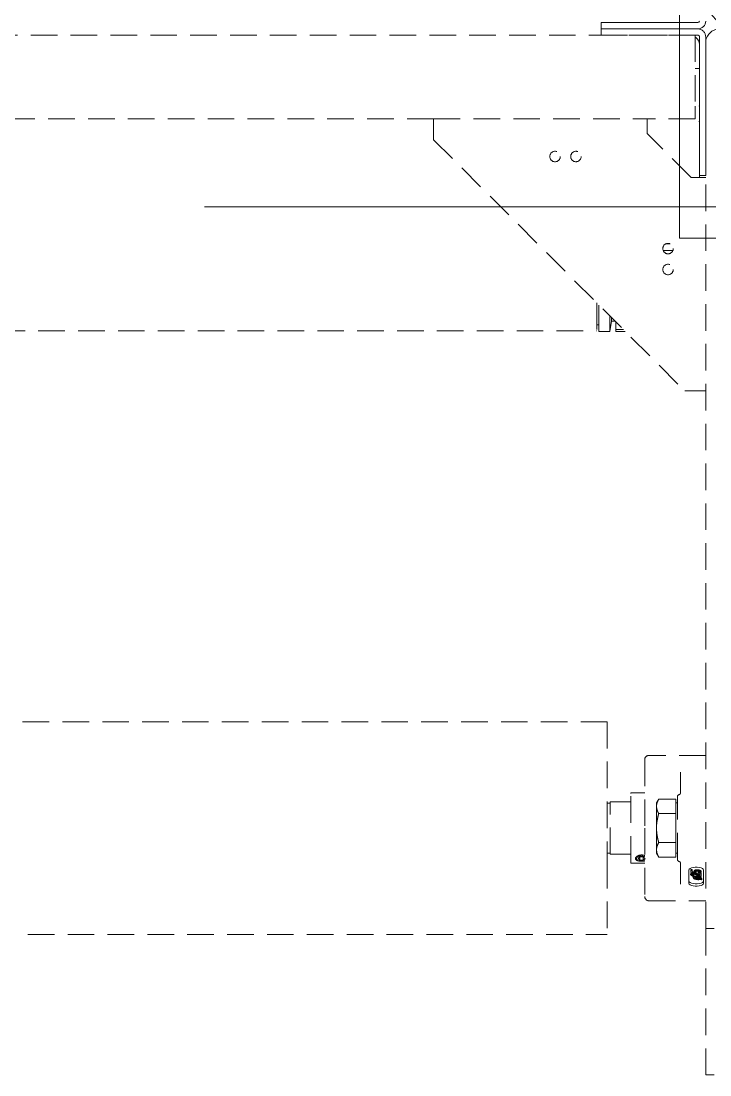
# Model space of a CAD drawing. Header units: millimetres. Extents: x 5227 to 261376, y 53707 to 123566.
# Drawn here: x 77118 to 77447, y 111759 to 112262 of the extents above; entities that cross this region are included whole.
import ezdxf

# ---------------------------------------------------------------- set-up
doc = ezdxf.new("R2010")
doc.units = ezdxf.units.MM
doc.linetypes.add('CENTERX2', pattern=[101.6, 63.5, -12.7, 12.7, -12.7])
doc.linetypes.add('HIDDEN', pattern=[9.525, 6.35, -3.175])
doc.layers.get('0').update_dxf_attribs({"lineweight": 0})
for name, color, linetype, lineweight in [('PV_DIMENTION_SECOND_ROMANS', 7, 'Continuous', 0), ('PV_EXTRA_LINE', 252, 'Continuous', 0), ('PV_STEEL_BOX&PIPE_SECTION', 6, 'Continuous', 0), ('PV_STEEL_PLATE', 4, 'Continuous', 0), ('PV_TEXT_ROMANS', 7, 'Continuous', 0)]:
    doc.layers.add(name, color=color, linetype=linetype, lineweight=lineweight)
doc.layers.add('PV_GRID_LINE', color=252, linetype='CENTERX2', lineweight=0, transparency=0.5)
doc.styles.add('PV_ROMANS', font='romans.shx')

# ---------------------------------------------------------------- blocks, each defined once
blk = doc.blocks.new('*U322')
at = {"layer": 'PV_EXTRA_LINE', "linetype": 'CENTERX2', "ltscale": 10}
blk.add_line((0, -299.91), (0, -47022.65), dxfattribs=at)
at = {"layer": 'PV_TEXT_ROMANS', "color": 7, "style": 'PV_ROMANS'}
blk.add_attdef('1', (-80, 132.36), '', height=200, dxfattribs=at)
blk = doc.blocks.new('SHS 200X8.0TK')
at = {"layer": 'PV_STEEL_BOX&PIPE_SECTION', "linetype": 'ByBlock'}
for points in [[(-84, 100), (84, 100, -0.414214), (100, 84), (100, -84, -0.414214), (84, -100), (-84, -100, -0.414214), (-100, -84), (-100, 84, -0.414214)], [(-84, 92), (84, 92, -0.414214), (92, 84), (92, -84, -0.414214), (84, -92), (-84, -92, -0.414214), (-92, -84), (-92, 84, -0.414214)]]:
    blk.add_lwpolyline(points, format="xyb", close=True, dxfattribs=at)
blk = doc.blocks.new('G$C8B689587')
at = {"color": 0}
blk.add_lwpolyline([(-18, -10.39), (0, -20.78), (18, -10.39), (18, 10.39), (0, 20.78), (-18, 10.39)], close=True, dxfattribs=at)
for radius in [25, 12]:
    blk.add_circle((0, 0), radius, dxfattribs=at)
at = {"color": 8}
blk.add_circle((0, 0), 18, dxfattribs=at)
blk.add_arc((0, 0), 10.7, 260.61275, 197.73224, dxfattribs=at)
blk = doc.blocks.new('G$C42F62ED0')
at = {"layer": 'PV_STEEL_PLATE'}
blk.add_lwpolyline([(112.5, 200), (112.5, -200), (-112.5, -200), (-112.5, 200)], close=True, dxfattribs=at)
at = {"yscale": 0.8333333333333334, "zscale": 0.8333333333333334, "rotation": 180}
for p, xscale in [((-62.5, 150), -0.8333333333333334), ((62.5, 150), 0.8333333333333334)]:
    blk.add_blockref('G$C8B689587', p, dxfattribs=dict(at, xscale=xscale))
at = {"yscale": 0.8333333333333334, "zscale": 0.8333333333333334}
for p, xscale in [((-62.5, -150), 0.8333333333333334), ((62.5, -150), -0.8333333333333334)]:
    blk.add_blockref('G$C8B689587', p, dxfattribs=dict(at, xscale=xscale))
at = {"layer": 'PV_STEEL_BOX&PIPE_SECTION', "linetype": 'ByBlock'}
blk.add_blockref('SHS 200X8.0TK', (0, 0), dxfattribs=at)
blk = doc.blocks.new('G$C513EE79C')
at = {"color": 7, "linetype": 'Continuous', "lineweight": 15}
for p, q in [((-150, -100), (-150, -97)), ((-150, -97), (-103.75, -97)), ((-103.75, -100), (-150, -100)), ((-103, -170), (-103, -103.75)), ((-100, -170), (-100, -103.75))]:
    blk.add_line(p, q, dxfattribs=at)
at = {"color": 252, "linetype": 'HIDDEN', "lineweight": 0, "ltscale": 2}
for p, q in [((-150, -100), (-150, -103)), ((-105, -103), (-4695, -103)), ((-150, -103), (-103.75, -103)), ((-105, -103), (-105, -137)), ((-103.15, -105.83), (-103, -106.17)), ((-103, -106), (-103.11, -105.8)), ((-99.95, -105.92), (-100, -106)), ((-100, -530), (-100, -106.7)), ((-105, -119), (-103, -119)), ((-105, -137), (-105, -143)), ((-103.15, -136.72), (-103.12, -137)), ((-230, -143), (-4570, -143)), ((-230, -143), (-128, -143)), ((-230, -147.74), (-230, -143)), ((-128, -143), (-128, -147.74)), ((-105, -143), (-128, -143)), ((-103.14, -144.38), (-103.11, -144.17)), ((-230, -147.74), (-230, -153)), ((-128, -150), (-128, -147.74)), ((-107, -171), (-128, -150)), ((-230, -153), (-110, -273)), ((-104.74, -171), (-107, -171)), ((-104.74, -171), (-100, -171)), ((-103, -170), (-103, -170.21)), ((-103, -170), (-100, -170)), ((-103, -170.21), (-103, -171)), ((-120.3, -205.98), (-115.7, -205.98)), ((-118.95, -202.69), (-117.05, -202.69)), ((-152, -231), (-152, -244.28)), ((-151, -244.58), (-151, -232)), ((-152, -241.48), (-151, -241.48)), ((-145.87, -244.58), (-145.87, -237.13)), ((-145.87, -244.58), (-145, -239.66)), ((-145, -239.66), (-145, -238)), ((-145, -239.66), (-143.34, -239.66)), ((-143, -240.01), (-143, -240.11)), ((-143, -240.15), (-143, -240.11)), ((-143, -240.15), (-142.85, -240.15)), ((-143, -240.15), (-143, -242.59)), ((-4648, -244.28), (-152, -244.28)), ((-151, -244.58), (-145.87, -244.58)), ((-143, -243.1), (-143, -242.59)), ((-143, -243.1), (-143, -243.67)), ((-143, -243.68), (-143, -243.67)), ((-143, -243.68), (-139.32, -243.68)), ((-143, -243.68), (-143, -244.17)), ((-143, -244.58), (-143, -244.17)), ((-143, -244.58), (-138.42, -244.58)), ((-143, -244.58), (-143, -244.58)), ((-110, -273), (-104.74, -273)), ((-100, -273), (-104.74, -273)), ((-147, -431.2), (-4653, -431.2)), ((-147, -431.2), (-147, -498.12)), ((-100, -447.25), (-127.1, -447.25)), ((-112, -455.23), (-112, -465.06)), ((-129.1, -465.15), (-135.5, -465.15)), ((-122.43, -468.14), (-123.5, -470)), ((-114.3, -468.14), (-122.43, -468.14)), ((-114.3, -468.14), (-114.3, -471.61)), ((-112.66, -466.03), (-112.69, -466.02)), ((-112, -465.06), (-111.99, -465.11)), ((-145.83, -470.05), (-146.87, -470.05)), ((-135.8, -469.5), (-145.7, -469.5)), ((-145.7, -494.5), (-145.7, -469.5)), ((-123.5, -470), (-123.5, -471.61)), ((-123.5, -482), (-123.5, -471.61)), ((-113.5, -470), (-114.3, -470)), ((-114.3, -471.61), (-114.3, -475.07)), ((-114.3, -475.07), (-122.43, -475.07)), ((-114.3, -475.07), (-114.3, -482)), ((-123.5, -482), (-123.5, -492.39)), ((-114.3, -482), (-114.3, -488.93)), ((-123.5, -492.39), (-123.5, -494)), ((-114.3, -488.93), (-122.43, -488.93)), ((-114.3, -488.93), (-114.3, -492.39)), ((-114.3, -492.39), (-114.3, -495.86)), ((-147, -498.12), (-147, -532.8)), ((-146.87, -493.95), (-145.83, -493.95)), ((-145.7, -494.5), (-135.8, -494.5)), ((-131.4, -495.82), (-132.33, -496.56)), ((-131.53, -497.32), (-132.33, -496.56)), ((-131.53, -495.92), (-131.53, -497.32)), ((-131.53, -497.32), (-129.8, -497.36)), ((-131.4, -495.82), (-129.67, -495.86)), ((-129.8, -495.86), (-129.8, -497.36)), ((-129.8, -497.36), (-128.87, -496.63)), ((-129.67, -495.86), (-128.87, -496.63)), ((-123.5, -494), (-122.43, -495.86)), ((-114.3, -495.86), (-122.43, -495.86)), ((-114.3, -494), (-113.5, -494)), ((-135.5, -498.85), (-129.1, -498.85)), ((-112, -498.94), (-112, -508.77)), ((-108, -508.48), (-108, -502.04)), ((-106.53, -501.87), (-107.1, -501.83)), ((-107.1, -502.29), (-107.1, -501.83)), ((-107.1, -503.21), (-107.1, -502.29)), ((-107.1, -502.29), (-106.53, -502.33)), ((-104.54, -503.5), (-107.1, -503.21)), ((-106.53, -502.33), (-106.53, -501.87)), ((-106.53, -502.33), (-106.53, -503.05)), ((-105.57, -502.7), (-106.53, -502.59)), ((-106.53, -503.05), (-105.26, -503.2)), ((-105.57, -502.86), (-105.57, -502.39)), ((-104.5, -503.29), (-104.54, -503.5)), ((-104.5, -503.29), (-104.5, -502.83)), ((-103.66, -502.92), (-103.66, -503.38)), ((-103.59, -503.62), (-103.66, -503.38)), ((-102.17, -503.53), (-102.73, -503.48)), ((-102.73, -503.94), (-102.73, -503.48)), ((-102.17, -503.99), (-102.17, -503.53)), ((-102.08, -503.08), (-102.08, -502.62)), ((-101, -502.04), (-101, -508.48)), ((-107.18, -504.34), (-107.18, -503.88)), ((-106.12, -505), (-106.12, -505.46)), ((-106.12, -505.46), (-105.87, -505.34)), ((-105.64, -505.61), (-106.12, -505.46)), ((-105.87, -505.34), (-105.87, -504.88)), ((-105.87, -505.34), (-105.37, -505.5)), ((-105.87, -505.93), (-105.87, -505.54)), ((-105.66, -504.71), (-105.75, -504.94)), ((-105.37, -505.03), (-105.74, -504.92)), ((-105.66, -504.71), (-105.66, -504.25)), ((-105.37, -505.5), (-105.37, -505.03)), ((-103.03, -506.4), (-105.21, -505.74)), ((-104.88, -505.64), (-102.72, -506.3)), ((-102.73, -504.79), (-102.73, -503.94)), ((-102.73, -503.94), (-102.17, -503.99)), ((-102.06, -506.69), (-102.55, -506.55)), ((-102.3, -506.43), (-101.82, -506.58)), ((-102.17, -503.99), (-102.17, -505.12)), ((-102.09, -506.11), (-102.09, -505.65)), ((-101.82, -506.11), (-102.09, -506.03)), ((-101.82, -506.58), (-102.06, -506.69)), ((-101.82, -506.58), (-101.82, -506.11)), ((-127.1, -516.75), (-100, -516.75)), ((-4653, -532.8), (-147, -532.8)), ((-100, -530), (-96, -530)), ((-100, -600), (-100, -530)), ((-96, -600), (-100, -600))]:
    blk.add_line(p, q, dxfattribs=at)
at = {"color": 252, "linetype": 'HIDDEN', "lineweight": 0, "ltscale": 2, "flags": 128}
for points in [[(-133.6, -496.32), (-133.49, -496.72), (-133.1, -497.14), (-132.46, -497.49), (-131.65, -497.72), (-130.73, -497.81), (-129.79, -497.76), (-129.07, -497.61)], [(-129.08, -495.63), (-129.29, -495.56), (-130.07, -495.4), (-130.92, -495.38), (-131.73, -495.51), (-132.41, -495.77), (-132.86, -496.13), (-133.04, -496.54)], [(-133.04, -496.54), (-132.93, -496.96), (-132.54, -497.34), (-131.91, -497.62), (-131.13, -497.79), (-130.28, -497.8), (-129.47, -497.68), (-129.08, -497.55)], [(-108, -502.04), (-107.86, -501.67), (-107.44, -501.32), (-106.79, -501.04), (-105.95, -500.83), (-105, -500.73), (-104, -500.73), (-103.05, -500.83), (-102.21, -501.04), (-101.56, -501.32), (-101.14, -501.67), (-101, -502.04)], [(-108, -507.37), (-107.86, -507.74), (-107.44, -508.08), (-106.79, -508.37), (-105.95, -508.57), (-105, -508.68), (-104, -508.68), (-103.05, -508.57), (-102.21, -508.37), (-101.56, -508.08), (-101.14, -507.74), (-101, -507.37)], [(-101, -508.48), (-101.14, -508.85), (-101.56, -509.2), (-102.21, -509.48), (-103.05, -509.68), (-104, -509.79), (-105, -509.79), (-105.95, -509.68), (-106.79, -509.48), (-107.44, -509.2), (-107.86, -508.85), (-108, -508.48)]]:
    blk.add_lwpolyline(points, dxfattribs=at)
at = {"color": 252, "linetype": 'HIDDEN', "lineweight": 0, "ltscale": 2}
for centre in [(-172, -161), (-162, -161), (-118, -205), (-118, -215)]:
    blk.add_circle(centre, 2.5, dxfattribs=at)
at = {"color": 7, "linetype": 'Continuous', "lineweight": 15}
for centre, radius in [((-103.75, -96.25), 0.75), ((-103.75, -96.25), 3.75), ((-103.74, -96.26), 3.74)]:
    blk.add_arc(centre, radius, 270, 0, dxfattribs=at)
at = {"color": 252, "linetype": 'HIDDEN', "lineweight": 0, "ltscale": 2}
for centre, radius, start, end in [((-103.75, -103.75), 3.75, 0, 90), ((-103.74, -103.74), 3.74, 0, 90), ((-93.3, -106.7), 6.7, 90, 180), ((-106.74, -107.34), 3.74, 0, 62.3057), ((-103.75, -103.75), 0.75, 0, 90), ((-127.1, -449.25), 2, 90, 180), ((-135.5, -465.45), 0.3, 90, 180), ((-112.5, -467), 1, 100.7555, 180), ((-146.87, -469.92), 0.13, 180, 270), ((-145.83, -469.92), 0.13, 270, 0), ((-146.87, -494.08), 0.13, 90, 180), ((-145.83, -494.08), 0.13, 0, 90), ((-135.5, -498.55), 0.3, 180, 270), ((-112.5, -497), 1, 180, 259.2445), ((-113, -498.94), 1, 0, 75.5225), ((-127.1, -514.75), 2, 180, 270)]:
    blk.add_arc(centre, radius, start, end, dxfattribs=at)
for points, knots in [([(-103, -106.17), (-103, -106.2), (-103, -106.32), (-103.09, -106.45), (-103.16, -106.55)], [0, 0, 0, 0, 0.189392, 1, 1, 1, 1]), ([(-129.1, -449.25), (-129.1, -449.3), (-129.1, -449.39), (-129.1, -450.18), (-129.1, -451.37), (-129.1, -452.87), (-129.1, -454.55), (-129.1, -456.53), (-129.1, -458.8), (-129.1, -461.31), (-129.1, -464.03), (-129.1, -466.91), (-129.1, -470.2), (-129.1, -473.91), (-129.1, -477.96), (-129.1, -480.67), (-129.1, -482)], [0, 0, 0, 0, 0.077635, 0.157672, 0.239953, 0.304285, 0.368608, 0.434309, 0.5, 0.565701, 0.631392, 0.695725, 0.760048, 0.842337, 0.922367, 1, 1, 1, 1]), ([(-135.8, -498.55), (-135.8, -498.5), (-135.8, -498.39), (-135.8, -497.46), (-135.8, -495.94), (-135.8, -493.79), (-135.8, -491.57), (-135.8, -489.63), (-135.8, -487.64), (-135.8, -485.09), (-135.8, -482), (-135.8, -478.91), (-135.8, -475.83), (-135.8, -472.86), (-135.8, -470.21), (-135.8, -468.42), (-135.8, -467.28), (-135.8, -466.38), (-135.8, -465.61), (-135.8, -465.5), (-135.8, -465.45)], [0, 0, 0, 0, 0.058248, 0.119986, 0.18429, 0.249959, 0.315627, 0.347816, 0.380014, 0.441752, 0.5, 0.558248, 0.619986, 0.68429, 0.749959, 0.815627, 0.847816, 0.880014, 0.941752, 1, 1, 1, 1]), ([(-123.5, -471.61), (-123.5, -471.53), (-123.49, -470.9), (-123.25, -469.73), (-122.71, -468.68), (-122.43, -468.14)], [0, 0, 0, 0, 0.070099, 0.530789, 1, 1, 1, 1]), ([(-112, -465.1), (-112.01, -465.22), (-112.04, -465.44), (-112.22, -465.72), (-112.45, -465.93), (-112.64, -466), (-112.73, -466.03)], [0, 0, 0, 0, 0.260611, 0.513579, 0.759784, 1, 1, 1, 1]), ([(-112.44, -465.94), (-112.48, -465.95), (-112.56, -465.99), (-112.64, -466.01), (-112.67, -466.02)], [0, 0, 0, 0, 0.503035, 1, 1, 1, 1]), ([(-122.43, -475.07), (-122.73, -474.51), (-123.33, -473.37), (-123.44, -472.2), (-123.5, -471.61)], [0, 0, 0, 0, 0.495458, 1, 1, 1, 1]), ([(-123.5, -482), (-123.49, -481.46), (-123.45, -480.02), (-123.12, -477.69), (-122.66, -475.95), (-122.43, -475.07)], [0, 0, 0, 0, 0.232135, 0.613896, 1, 1, 1, 1]), ([(-129.1, -482), (-129.1, -483.33), (-129.1, -486.04), (-129.1, -490.09), (-129.1, -493.8), (-129.1, -497.09), (-129.1, -499.97), (-129.1, -502.69), (-129.1, -505.2), (-129.1, -507.47), (-129.1, -509.45), (-129.1, -511.13), (-129.1, -512.63), (-129.1, -513.82), (-129.1, -514.61), (-129.1, -514.7), (-129.1, -514.75)], [0, 0, 0, 0, 0.077637, 0.157672, 0.239953, 0.304285, 0.368608, 0.434309, 0.5, 0.565701, 0.631392, 0.695725, 0.760047, 0.842337, 0.922374, 1, 1, 1, 1]), ([(-122.43, -488.93), (-122.56, -488.45), (-122.93, -487.09), (-123.39, -484.78), (-123.46, -482.93), (-123.5, -482)], [0, 0, 0, 0, 0.211364, 0.60308, 1, 1, 1, 1]), ([(-123.5, -492.39), (-123.5, -492.31), (-123.49, -491.69), (-123.25, -490.52), (-122.71, -489.46), (-122.43, -488.93)], [0, 0, 0, 0, 0.070099, 0.530789, 1, 1, 1, 1]), ([(-122.43, -495.86), (-122.73, -495.29), (-123.33, -494.16), (-123.44, -492.98), (-123.5, -492.39)], [0, 0, 0, 0, 0.495458, 1, 1, 1, 1]), ([(-130.6, -494.86), (-130.93, -494.88), (-131.6, -494.92), (-132.49, -495.25), (-133.18, -495.71), (-133.58, -496.24), (-133.64, -496.76), (-133.36, -497.21), (-132.78, -497.55), (-131.96, -497.77), (-130.98, -497.87), (-129.97, -497.86), (-129.38, -497.76), (-129.1, -497.71)], [0, 0, 0, 0, 0.09102, 0.182006, 0.273902, 0.366416, 0.45795, 0.548459, 0.639446, 0.731687, 0.824045, 0.915144, 1, 1, 1, 1]), ([(-129.1, -495.14), (-129.35, -495.05), (-129.82, -494.89), (-130.35, -494.87), (-130.6, -494.86)], [0, 0, 0, 0, 0.536646, 1, 1, 1, 1]), ([(-106.01, -503.34), (-106.03, -503.34), (-106.19, -503.35), (-106.52, -503.43), (-106.9, -503.57), (-107.14, -503.74), (-107.17, -503.84), (-107.18, -503.88)], [0, 0, 0, 0, 0.033016, 0.250356, 0.580198, 0.850798, 1, 1, 1, 1]), ([(-104.15, -501.9), (-104.26, -501.9), (-104.55, -501.92), (-104.96, -502.01), (-105.29, -502.13), (-105.52, -502.27), (-105.55, -502.35), (-105.57, -502.39)], [0, 0, 0, 0, 0.163792, 0.410944, 0.669818, 0.845169, 1, 1, 1, 1]), ([(-105.57, -502.86), (-105.56, -502.83), (-105.53, -502.74), (-105.3, -502.6), (-104.94, -502.46), (-104.52, -502.38), (-104.25, -502.37), (-104.15, -502.36)], [0, 0, 0, 0, 0.122409, 0.320146, 0.619531, 0.852075, 1, 1, 1, 1]), ([(-105.26, -503.2), (-105.28, -503.18), (-105.32, -503.16), (-105.37, -503.13), (-105.4, -503.1), (-105.43, -503.07), (-105.45, -503.05), (-105.48, -503.02), (-105.5, -502.99), (-105.53, -502.96), (-105.56, -502.91), (-105.56, -502.87), (-105.57, -502.86)], [0, 0, 0, 0, 0.131542, 0.197174, 0.328483, 0.394107, 0.459731, 0.525354, 0.590977, 0.722265, 0.860398, 1, 1, 1, 1]), ([(-104.1, -502.59), (-104.18, -502.6), (-104.37, -502.61), (-104.64, -502.67), (-104.86, -502.76), (-104.99, -502.85), (-105.01, -502.91), (-105.02, -502.93)], [0, 0, 0, 0, 0.175852, 0.421096, 0.679795, 0.861097, 1, 1, 1, 1]), ([(-105.02, -502.93), (-105.01, -502.96), (-105, -502.99), (-104.96, -503.03), (-104.94, -503.06), (-104.9, -503.09), (-104.87, -503.12), (-104.84, -503.14), (-104.8, -503.16), (-104.75, -503.19), (-104.71, -503.21), (-104.67, -503.23), (-104.61, -503.26), (-104.55, -503.28), (-104.5, -503.29)], [0, 0, 0, 0, 0.19342, 0.247164, 0.300903, 0.408428, 0.462163, 0.515897, 0.569631, 0.677139, 0.730875, 0.784611, 0.83835, 1, 1, 1, 1]), ([(-103.76, -503.94), (-103.79, -503.93), (-103.83, -503.91), (-103.89, -503.88), (-103.94, -503.86), (-104, -503.83), (-104.04, -503.82), (-104.08, -503.8), (-104.11, -503.78), (-104.17, -503.75), (-104.22, -503.73), (-104.27, -503.71), (-104.31, -503.69), (-104.37, -503.66), (-104.44, -503.63), (-104.51, -503.6), (-104.57, -503.57), (-104.63, -503.55), (-104.71, -503.52), (-104.78, -503.49), (-104.85, -503.47), (-104.88, -503.46)], [0, 0, 0, 0, 0.07356, 0.110339, 0.183899, 0.220679, 0.257459, 0.294238, 0.331018, 0.367798, 0.441358, 0.478138, 0.514918, 0.551697, 0.625258, 0.698819, 0.735599, 0.809162, 0.845942, 0.926504, 1, 1, 1, 1]), ([(-104.5, -502.83), (-104.53, -502.82), (-104.58, -502.81), (-104.64, -502.78), (-104.68, -502.76), (-104.72, -502.75), (-104.74, -502.73), (-104.75, -502.73)], [0, 0, 0, 0, 0.334131, 0.500835, 0.667526, 0.834208, 1, 1, 1, 1]), ([(-102.08, -502.62), (-102.1, -502.58), (-102.13, -502.47), (-102.45, -502.26), (-103, -502.06), (-103.62, -501.93), (-104.01, -501.91), (-104.15, -501.9)], [0, 0, 0, 0, 0.104238, 0.298066, 0.607827, 0.861194, 1, 1, 1, 1]), ([(-104.15, -502.36), (-104.02, -502.37), (-103.64, -502.39), (-103.05, -502.51), (-102.53, -502.69), (-102.22, -502.88), (-102.09, -503), (-102.08, -503.07), (-102.08, -503.08)], [0, 0, 0, 0, 0.131134, 0.382357, 0.653653, 0.829309, 0.95973, 1, 1, 1, 1]), ([(-102.57, -503.07), (-102.58, -503.05), (-102.6, -502.99), (-102.78, -502.88), (-103.16, -502.74), (-103.63, -502.62), (-103.98, -502.6), (-104.1, -502.59)], [0, 0, 0, 0, 0.066833, 0.204759, 0.500009, 0.824792, 1, 1, 1, 1]), ([(-103.5, -502.92), (-103.51, -502.92), (-103.55, -502.92), (-103.6, -502.92), (-103.64, -502.92), (-103.66, -502.92)], [0, 0, 0, 0, 0.291494, 0.645741, 1, 1, 1, 1]), ([(-103.66, -503.38), (-103.63, -503.38), (-103.6, -503.38), (-103.54, -503.38), (-103.51, -503.38), (-103.5, -503.38)], [0, 0, 0, 0, 0.416858, 0.708404, 1, 1, 1, 1]), ([(-103.49, -503.62), (-103.5, -503.62), (-103.53, -503.62), (-103.56, -503.62), (-103.58, -503.62), (-103.59, -503.62)], [0, 0, 0, 0, 0.333649, 0.6668, 1, 1, 1, 1]), ([(-102.96, -502.83), (-102.99, -502.84), (-103.05, -502.85), (-103.14, -502.88), (-103.22, -502.89), (-103.34, -502.91), (-103.43, -502.92), (-103.5, -502.92)], [0, 0, 0, 0, 0.220449, 0.331008, 0.552373, 0.662955, 1, 1, 1, 1]), ([(-103.5, -503.38), (-103.44, -503.38), (-103.33, -503.37), (-103.2, -503.35), (-103.1, -503.33), (-103.01, -503.31), (-102.92, -503.28), (-102.83, -503.25), (-102.78, -503.23), (-102.72, -503.2), (-102.67, -503.17), (-102.62, -503.14), (-102.58, -503.1), (-102.57, -503.07), (-102.57, -503.07)], [0, 0, 0, 0, 0.122308, 0.251762, 0.316273, 0.380778, 0.509965, 0.574469, 0.638977, 0.70349, 0.768015, 0.832559, 0.962672, 1, 1, 1, 1]), ([(-102.08, -503.08), (-102.09, -503.12), (-102.13, -503.21), (-102.38, -503.37), (-102.75, -503.51), (-103.16, -503.6), (-103.39, -503.61), (-103.49, -503.62)], [0, 0, 0, 0, 0.132835, 0.357007, 0.670676, 0.858066, 1, 1, 1, 1]), ([(-107.18, -504.34), (-107.17, -504.3), (-107.14, -504.2), (-106.89, -504.03), (-106.54, -503.9), (-106.2, -503.82), (-105.97, -503.79), (-105.87, -503.79), (-105.85, -503.79)], [0, 0, 0, 0, 0.146812, 0.403835, 0.676134, 0.847769, 0.973877, 1, 1, 1, 1]), ([(-105.75, -504.94), (-105.87, -504.93), (-106.18, -504.9), (-106.62, -504.77), (-106.97, -504.61), (-107.16, -504.46), (-107.18, -504.37), (-107.18, -504.34)], [0, 0, 0, 0, 0.159908, 0.425595, 0.709047, 0.897176, 1, 1, 1, 1]), ([(-105.87, -504.02), (-105.93, -504.02), (-106.08, -504.03), (-106.34, -504.1), (-106.55, -504.19), (-106.67, -504.28), (-106.68, -504.32), (-106.69, -504.34)], [0, 0, 0, 0, 0.146965, 0.374512, 0.717837, 0.892805, 1, 1, 1, 1]), ([(-106.69, -504.34), (-106.68, -504.36), (-106.65, -504.43), (-106.46, -504.54), (-106.14, -504.65), (-105.82, -504.69), (-105.66, -504.71)], [0, 0, 0, 0, 0.128473, 0.333666, 0.678614, 1, 1, 1, 1]), ([(-105.66, -504.25), (-105.8, -504.24), (-106.05, -504.21), (-106.24, -504.14), (-106.33, -504.1)], [0, 0, 0, 0, 0.530164, 1, 1, 1, 1]), ([(-105.49, -504.05), (-105.52, -504.04), (-105.58, -504.03), (-105.71, -504.02), (-105.8, -504.02), (-105.87, -504.02)], [0, 0, 0, 0, 0.262926, 0.525841, 1, 1, 1, 1]), ([(-105.87, -505.93), (-105.87, -505.9), (-105.86, -505.83), (-105.8, -505.72), (-105.7, -505.65), (-105.64, -505.61)], [0, 0, 0, 0, 0.283386, 0.567003, 1, 1, 1, 1]), ([(-103.59, -506.68), (-103.73, -506.67), (-104.18, -506.65), (-104.87, -506.5), (-105.46, -506.3), (-105.8, -506.1), (-105.85, -505.98), (-105.87, -505.93)], [0, 0, 0, 0, 0.134274, 0.415052, 0.716433, 0.868286, 1, 1, 1, 1]), ([(-105.85, -503.79), (-105.83, -503.79), (-105.78, -503.79), (-105.72, -503.79), (-105.66, -503.79), (-105.6, -503.8), (-105.54, -503.8), (-105.48, -503.81), (-105.42, -503.81), (-105.34, -503.82), (-105.26, -503.84), (-105.19, -503.85), (-105.13, -503.86), (-105.08, -503.87), (-105.02, -503.89), (-104.96, -503.9), (-104.92, -503.91), (-104.89, -503.92)], [0, 0, 0, 0, 0.060162, 0.120324, 0.180486, 0.240648, 0.30081, 0.360971, 0.421131, 0.481291, 0.601682, 0.661839, 0.721995, 0.782151, 0.842305, 0.902459, 1, 1, 1, 1]), ([(-104.97, -504.19), (-105.03, -504.17), (-105.14, -504.13), (-105.31, -504.08), (-105.43, -504.06), (-105.49, -504.05)], [0, 0, 0, 0, 0.391431, 0.693625, 1, 1, 1, 1]), ([(-105.21, -505.74), (-105.26, -505.76), (-105.36, -505.82), (-105.39, -505.89), (-105.39, -505.93), (-105.39, -505.94)], [0, 0, 0, 0, 0.448304, 0.917286, 1, 1, 1, 1]), ([(-105.39, -505.94), (-105.38, -505.96), (-105.36, -506.02), (-105.15, -506.15), (-104.7, -506.3), (-104.13, -506.42), (-103.71, -506.44), (-103.59, -506.44)], [0, 0, 0, 0, 0.077664, 0.211327, 0.471286, 0.85019, 1, 1, 1, 1]), ([(-104.33, -504.91), (-104.45, -504.92), (-104.65, -504.92), (-105.02, -504.95), (-105.23, -505), (-105.37, -505.03)], [0, 0, 0, 0, 0.309989, 0.560386, 1, 1, 1, 1]), ([(-105.37, -505.5), (-105.25, -505.47), (-105.04, -505.42), (-104.68, -505.38), (-104.46, -505.38), (-104.33, -505.38)], [0, 0, 0, 0, 0.397609, 0.662734, 1, 1, 1, 1]), ([(-104.4, -504.44), (-104.49, -504.4), (-104.62, -504.33), (-104.81, -504.25), (-104.92, -504.21), (-104.97, -504.19)], [0, 0, 0, 0, 0.499399, 0.749481, 1, 1, 1, 1]), ([(-104.89, -503.92), (-104.86, -503.93), (-104.79, -503.95), (-104.71, -503.98), (-104.62, -504.02), (-104.55, -504.05), (-104.48, -504.08), (-104.42, -504.1), (-104.37, -504.13), (-104.33, -504.14), (-104.29, -504.16), (-104.25, -504.18), (-104.21, -504.2), (-104.17, -504.22), (-104.13, -504.23), (-104.09, -504.25), (-104.04, -504.28), (-103.99, -504.3), (-103.93, -504.33), (-103.89, -504.35), (-103.83, -504.38), (-103.78, -504.4), (-103.76, -504.41)], [0, 0, 0, 0, 0.073143, 0.146187, 0.219215, 0.29224, 0.328751, 0.401774, 0.438285, 0.474795, 0.511306, 0.547817, 0.584328, 0.620838, 0.657349, 0.69386, 0.730371, 0.803392, 0.839903, 0.876414, 0.938207, 1, 1, 1, 1]), ([(-104.36, -505.61), (-104.45, -505.61), (-104.58, -505.61), (-104.76, -505.63), (-104.84, -505.64), (-104.88, -505.64)], [0, 0, 0, 0, 0.490223, 0.743607, 1, 1, 1, 1]), ([(-102.17, -505.12), (-102.37, -505.09), (-102.98, -505.01), (-103.71, -504.75), (-104.19, -504.53), (-104.4, -504.44)], [0, 0, 0, 0, 0.225994, 0.664938, 1, 1, 1, 1]), ([(-102.56, -506.11), (-102.57, -506.09), (-102.59, -506.03), (-102.78, -505.91), (-103.21, -505.76), (-103.78, -505.64), (-104.22, -505.62), (-104.36, -505.61)], [0, 0, 0, 0, 0.069422, 0.201593, 0.444892, 0.819693, 1, 1, 1, 1]), ([(-102.09, -505.65), (-102.1, -505.62), (-102.13, -505.52), (-102.41, -505.33), (-102.96, -505.11), (-103.66, -504.95), (-104.16, -504.92), (-104.33, -504.91)], [0, 0, 0, 0, 0.079866, 0.243483, 0.530291, 0.830805, 1, 1, 1, 1]), ([(-104.33, -505.38), (-104.19, -505.38), (-103.76, -505.4), (-103.09, -505.54), (-102.52, -505.74), (-102.21, -505.93), (-102.1, -506.04), (-102.09, -506.1), (-102.09, -506.11)], [0, 0, 0, 0, 0.136323, 0.407684, 0.699103, 0.855457, 0.969069, 1, 1, 1, 1]), ([(-102.73, -504.33), (-102.79, -504.32), (-102.87, -504.29), (-102.97, -504.26), (-103.05, -504.24), (-103.11, -504.22), (-103.17, -504.19), (-103.23, -504.17), (-103.3, -504.15), (-103.37, -504.12), (-103.43, -504.09), (-103.5, -504.06), (-103.58, -504.03), (-103.67, -503.99), (-103.73, -503.96), (-103.76, -503.94)], [0, 0, 0, 0, 0.137534, 0.205861, 0.274182, 0.342501, 0.376658, 0.444976, 0.513292, 0.581609, 0.649925, 0.718241, 0.786557, 0.893251, 1, 1, 1, 1]), ([(-103.76, -504.41), (-103.74, -504.42), (-103.68, -504.44), (-103.6, -504.48), (-103.52, -504.52), (-103.44, -504.55), (-103.35, -504.59), (-103.28, -504.61), (-103.21, -504.64), (-103.15, -504.66), (-103.07, -504.69), (-103.01, -504.71), (-102.93, -504.74), (-102.85, -504.77), (-102.77, -504.78), (-102.73, -504.79)], [0, 0, 0, 0, 0.086208, 0.172414, 0.258621, 0.344827, 0.431034, 0.517241, 0.560343, 0.646551, 0.689653, 0.775865, 0.818969, 0.909186, 1, 1, 1, 1]), ([(-103.59, -506.44), (-103.51, -506.44), (-103.37, -506.44), (-103.18, -506.42), (-103.08, -506.41), (-103.03, -506.4)], [0, 0, 0, 0, 0.429745, 0.711583, 1, 1, 1, 1]), ([(-102.55, -506.55), (-102.67, -506.58), (-102.94, -506.65), (-103.32, -506.67), (-103.54, -506.68), (-103.59, -506.68)], [0, 0, 0, 0, 0.389729, 0.880645, 1, 1, 1, 1]), ([(-102.72, -506.3), (-102.68, -506.28), (-102.61, -506.23), (-102.57, -506.17), (-102.56, -506.13), (-102.56, -506.11)], [0, 0, 0, 0, 0.469987, 0.731585, 1, 1, 1, 1]), ([(-102.09, -506.11), (-102.09, -506.15), (-102.1, -506.21), (-102.15, -506.32), (-102.24, -506.39), (-102.3, -506.43)], [0, 0, 0, 0, 0.287863, 0.575913, 1, 1, 1, 1])]:
    blk.add_open_spline(points, degree=3, knots=knots, dxfattribs=at)
blk.add_open_spline([(-113.5, -497), (-113.5, -496.94), (-113.5, -496.83), (-113.5, -495.94), (-113.5, -494.55), (-113.5, -492.67), (-113.5, -490.39), (-113.5, -487.78), (-113.5, -484.95), (-113.5, -482), (-113.5, -479.05), (-113.5, -476.22), (-113.5, -473.61), (-113.5, -471.33), (-113.5, -469.45), (-113.5, -468.06), (-113.5, -467.17), (-113.5, -467.06), (-113.5, -467)], degree=3, dxfattribs=at)
at = {"layer": 'PV_STEEL_BOX&PIPE_SECTION', "linetype": 'ByBlock', "xscale": -1}
blk.add_blockref('SHS 200X8.0TK', (0, 0), dxfattribs=at)

msp = doc.modelspace()

# ---------------------------------------------------------------- block references
at = {"layer": 'PV_DIMENTION_SECOND_ROMANS', "xscale": -1}
msp.add_blockref('G$C42F62ED0', (77545.28, 112358.53), dxfattribs=at)
at = {"layer": 'PV_DIMENTION_SECOND_ROMANS'}
msp.add_blockref('G$C513EE79C', (77545.28, 112358.53), dxfattribs=at)
at = {"layer": 'PV_GRID_LINE', "linetype": 'ByBlock', "lineweight": 0, "xscale": -0.75, "yscale": 0.75, "zscale": 0.75, "rotation": 89.99999999951412}
msp.add_blockref('*U322', (53358.81, 112173.53), dxfattribs=at)

doc.saveas('drawing.dxf')
